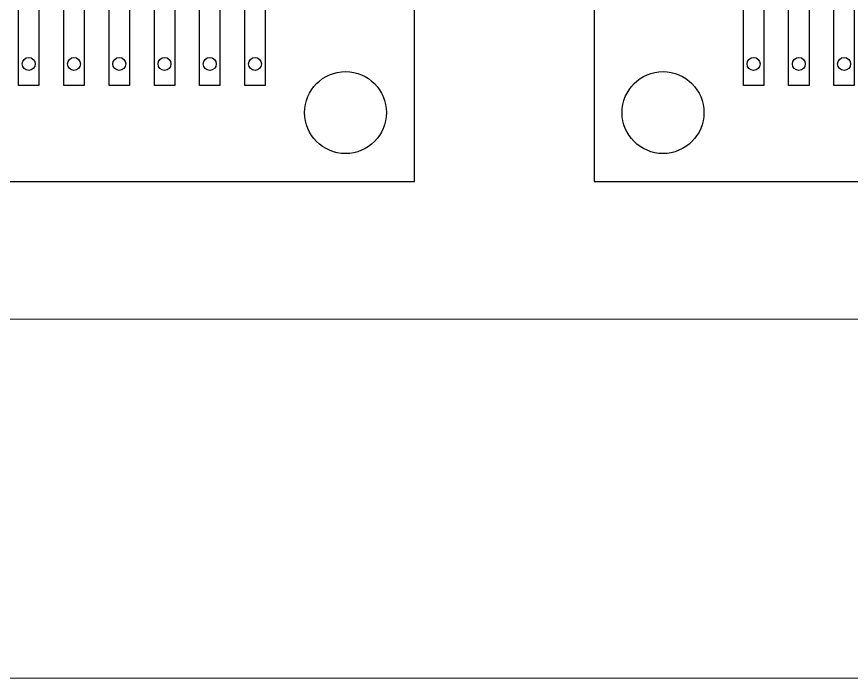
# Model space of a CAD drawing. Header units: millimetres. Extents: x 1359 to 3577, y 1333 to 3557.
# Drawn here: x 2652.5 to 2791.9, y 2059.6 to 2170.1 of the extents above; entities that cross this region are included whole.
import ezdxf

# ---------------------------------------------------------------- set-up
doc = ezdxf.new("R2010")
doc.units = ezdxf.units.MM
doc.set_wipeout_variables(frame=1)
doc.layers.add('002-PI-Kabelska kanalica', color=150, linetype='Continuous')

# ---------------------------------------------------------------- blocks, each defined once
blk = doc.blocks.new('*U49')
at = {"layer": '002-PI-Kabelska kanalica', "color": 0, "linetype": 'ByBlock', "lineweight": 0}
for p, q in [((-20, -100), (-20, 716)), ((40, -100), (40, 716))]:
    blk.add_line(p, q, dxfattribs=at)
blk = doc.blocks.new('PCB template')
at = {"color": 7}
blk.add_wipeout([(0, 0), (0, 240.04), (160.02, 240.04), (160.02, 0)], dxfattribs=at)
at = {"color": 7, "ltscale": 0.25}
blk.add_lwpolyline([(0, 0), (160.02, 0), (160.02, 240.04), (0, 240.04)], close=True, dxfattribs=at)
for points in [[(27.71, 45.37), (31.5, 45.37), (31.5, 17.83), (27.71, 17.83), (27.71, 45.37)], [(36.11, 45.37), (39.9, 45.37), (39.9, 17.83), (36.11, 17.83), (36.11, 45.37)], [(44.52, 45.37), (48.3, 45.37), (48.3, 17.83), (44.52, 17.83), (44.52, 45.37)], [(86.52, 45.37), (90.3, 45.37), (90.3, 17.83), (86.52, 17.83), (86.52, 45.37)], [(94.92, 45.37), (98.71, 45.37), (98.71, 17.83), (94.92, 17.83), (94.92, 45.37)], [(103.32, 45.37), (107.11, 45.37), (107.11, 17.83), (103.32, 17.83), (103.32, 45.37)], [(111.73, 45.37), (115.51, 45.37), (115.51, 17.83), (111.73, 17.83), (111.73, 45.37)], [(120.13, 45.37), (123.91, 45.37), (123.91, 17.83), (120.13, 17.83), (120.13, 45.37)], [(128.53, 45.37), (132.31, 45.37), (132.31, 17.83), (128.53, 17.83), (128.53, 45.37)]]:
    blk.add_lwpolyline(points, dxfattribs=at)
for centre, radius in [((29.6, 21.83), 1.2), ((38.01, 21.83), 1.2), ((46.41, 21.83), 1.2), ((88.41, 21.83), 1.2), ((96.81, 21.83), 1.2), ((105.22, 21.83), 1.2), ((113.62, 21.83), 1.2), ((122.02, 21.83), 1.2), ((130.42, 21.83), 1.2), ((12.8, 12.8), 7.6), ((147.22, 12.8), 7.6)]:
    blk.add_circle(centre, radius, dxfattribs=at)
blk = doc.blocks.new('*U113')
at = {"layer": '002-PI-Kabelska kanalica', "color": 0, "linetype": 'ByBlock', "lineweight": 0, "xscale": 0.9, "yscale": 0.9, "zscale": 0.9}
blk.add_blockref('PCB template', (-72.0108, -108.0162), dxfattribs=at)
blk = doc.blocks.new('*U114')
at = {"color": 0, "linetype": 'ByBlock', "lineweight": -2, "transparency": 16777216}
for p in [(-174.0216, 0), (0, 0)]:
    blk.add_blockref('*U113', p, dxfattribs=at)

msp = doc.modelspace()

# ---------------------------------------------------------------- block references
msp.add_blockref('*U114', (2820.977, 2250.556))
at = {"layer": '002-PI-Kabelska kanalica', "color": 0, "linetype": 'ByBlock', "lineweight": 0, "rotation": 270}
msp.add_blockref('*U49', (2616.571, 2099.556), dxfattribs=at)

doc.saveas('drawing.dxf')
